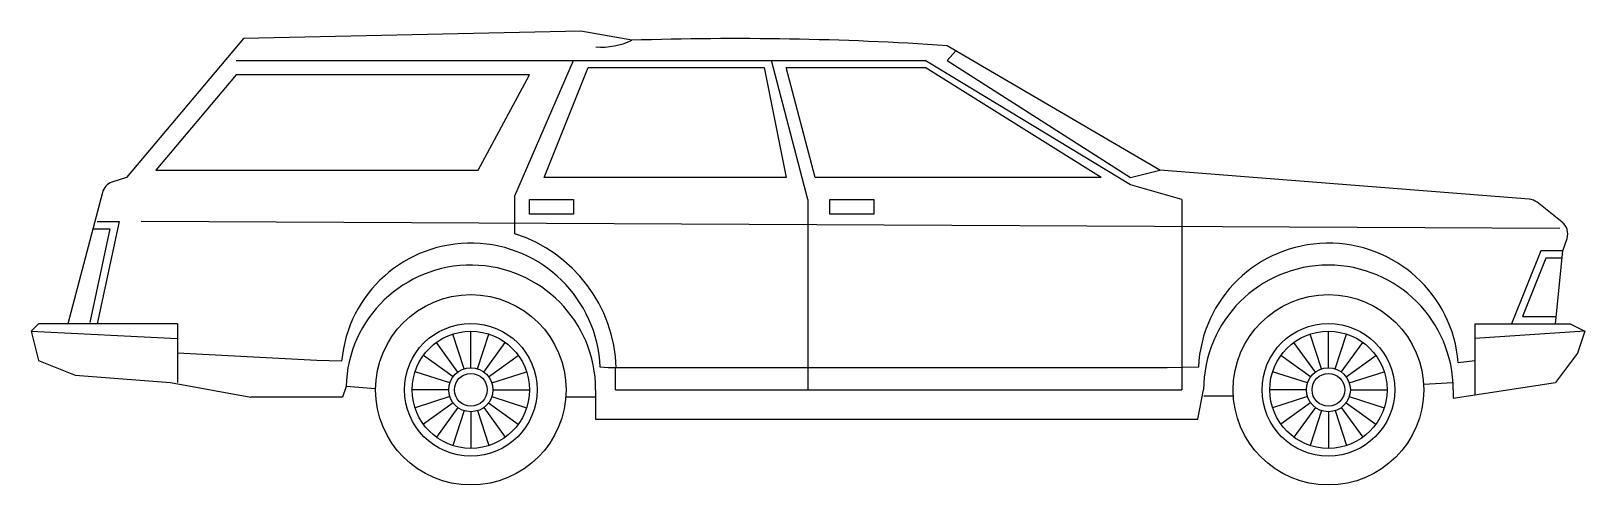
# Model space of a CAD drawing. Header units: millimetres. Extents: x -3277.7 to -3273.46, y 1892.17 to 1893.41.
import ezdxf

# ---------------------------------------------------------------- set-up
doc = ezdxf.new("R2010")
doc.units = ezdxf.units.MM
doc.header["$LTSCALE"] = 10
doc.layers.add('Veículos', color=2, linetype='Continuous')

msp = doc.modelspace()

# ---------------------------------------------------------------- linework, layer by layer
at = {"layer": 'Veículos'}
for p, q in [((-3277.1167, 1893.3862), (-3277.4367, 1893.0062)), ((-3276.1967, 1893.4062), (-3277.1167, 1893.3862)), ((-3276.0576, 1893.3809), (-3276.1967, 1893.4062)), ((-3274.6167, 1893.0262), (-3275.1967, 1893.3662)), ((-3275.1732, 1893.3524), (-3275.1967, 1893.3262)), ((-3277.1367, 1893.3262), (-3275.2567, 1893.3262)), ((-3276.3767, 1892.9562), (-3276.2167, 1893.3262)), ((-3276.2967, 1893.0062), (-3276.1767, 1893.3062)), ((-3276.1767, 1893.3062), (-3275.6967, 1893.3062)), ((-3275.6967, 1893.3062), (-3275.6367, 1893.0062)), ((-3275.5767, 1892.9462), (-3275.6767, 1893.3262)), ((-3275.6367, 1893.3062), (-3275.2567, 1893.3062)), ((-3275.5567, 1893.0062), (-3275.6367, 1893.3062)), ((-3274.6967, 1892.9862), (-3275.2567, 1893.3262)), ((-3274.7767, 1893.0062), (-3275.2567, 1893.3062)), ((-3275.1967, 1893.3262), (-3274.6967, 1893.0062)), ((-3277.1367, 1893.2862), (-3277.3567, 1893.0262)), ((-3276.3367, 1893.2862), (-3277.1367, 1893.2862)), ((-3276.4767, 1893.0262), (-3276.3367, 1893.2862)), ((-3277.4367, 1893.0062), (-3277.4762, 1892.9931)), ((-3277.3567, 1893.0262), (-3276.4767, 1893.0262)), ((-3275.6367, 1893.0062), (-3276.2967, 1893.0062)), ((-3274.7767, 1893.0062), (-3275.5567, 1893.0062)), ((-3274.6967, 1893.0062), (-3274.6167, 1893.0262)), ((-3273.609, 1892.9472), (-3274.6167, 1893.0262)), ((-3277.5022, 1892.9653), (-3277.5967, 1892.6062)), ((-3276.3767, 1892.8527), (-3276.3767, 1892.9562)), ((-3274.5567, 1892.9462), (-3274.6967, 1892.9862)), ((-3276.3367, 1892.9462), (-3276.2167, 1892.9462)), ((-3276.3367, 1892.9062), (-3276.3367, 1892.9462)), ((-3276.2167, 1892.9062), (-3276.3367, 1892.9062)), ((-3276.2167, 1892.9462), (-3276.2167, 1892.9062)), ((-3275.5767, 1892.9462), (-3275.5767, 1892.4262)), ((-3275.5167, 1892.9062), (-3275.5167, 1892.9462)), ((-3275.5167, 1892.9462), (-3275.3967, 1892.9462)), ((-3275.3967, 1892.9062), (-3275.5167, 1892.9062)), ((-3275.3967, 1892.9462), (-3275.3967, 1892.9062)), ((-3274.5567, 1892.9462), (-3274.5567, 1892.4262)), ((-3273.5185, 1892.8837), (-3273.5871, 1892.9386)), ((-3277.4814, 1892.8662), (-3277.5363, 1892.6104)), ((-3277.5283, 1892.8662), (-3277.4814, 1892.8662)), ((-3277.4567, 1892.8862), (-3277.5167, 1892.6062)), ((-3277.5167, 1892.8862), (-3277.4567, 1892.8862)), ((-3273.5256, 1892.8664), (-3277.3967, 1892.8862)), ((-3273.5167, 1892.8062), (-3273.5055, 1892.8398)), ((-3273.5767, 1892.8062), (-3273.6567, 1892.6062)), ((-3273.5632, 1892.7862), (-3273.6272, 1892.6262)), ((-3273.5167, 1892.8062), (-3273.5767, 1892.8062)), ((-3273.5208, 1892.7862), (-3273.5632, 1892.7862)), ((-3273.5367, 1892.6062), (-3273.5167, 1892.8062)), ((-3273.6272, 1892.6262), (-3273.5347, 1892.6262)), ((-3277.6767, 1892.6062), (-3277.6967, 1892.5862)), ((-3277.6967, 1892.5862), (-3277.2967, 1892.5662)), ((-3277.6967, 1892.5862), (-3277.6767, 1892.5062)), ((-3277.2967, 1892.6062), (-3277.6767, 1892.6062)), ((-3277.2967, 1892.6062), (-3277.2967, 1892.4462)), ((-3276.5152, 1892.4833), (-3276.5461, 1892.5784)), ((-3276.4967, 1892.4862), (-3276.4967, 1892.5862)), ((-3276.4782, 1892.4833), (-3276.4473, 1892.5784)), ((-3274.1752, 1892.4833), (-3274.2061, 1892.5784)), ((-3274.1567, 1892.4862), (-3274.1567, 1892.5862)), ((-3274.1382, 1892.4833), (-3274.1073, 1892.5784)), ((-3273.7567, 1892.6062), (-3273.7567, 1892.4123)), ((-3273.7567, 1892.6062), (-3273.4967, 1892.6062)), ((-3273.4567, 1892.5862), (-3273.7567, 1892.5662)), ((-3273.4967, 1892.6062), (-3273.4567, 1892.5862)), ((-3273.4567, 1892.5862), (-3273.4767, 1892.5262)), ((-3276.9167, 1892.5062), (-3277.2967, 1892.5262)), ((-3276.532, 1892.4748), (-3276.5907, 1892.5557)), ((-3276.4614, 1892.4748), (-3276.4026, 1892.5557)), ((-3274.192, 1892.4748), (-3274.2507, 1892.5557)), ((-3274.1214, 1892.4748), (-3274.0626, 1892.5557)), ((-3273.4767, 1892.5262), (-3273.5367, 1892.4462)), ((-3277.6767, 1892.5062), (-3277.5767, 1892.4662)), ((-3276.8492, 1892.5043), (-3276.9167, 1892.5062)), ((-3276.5452, 1892.4615), (-3276.6261, 1892.5203)), ((-3276.4482, 1892.4615), (-3276.3673, 1892.5203)), ((-3276.1216, 1892.4862), (-3276.1437, 1892.4877)), ((-3274.5967, 1892.4862), (-3276.1216, 1892.4862)), ((-3276.1016, 1892.4262), (-3276.1016, 1892.4862)), ((-3274.5115, 1892.4881), (-3274.5967, 1892.4862)), ((-3274.2052, 1892.4615), (-3274.2861, 1892.5203)), ((-3274.1082, 1892.4615), (-3274.0273, 1892.5203)), ((-3273.7567, 1892.5051), (-3273.8022, 1892.5002)), ((-3277.5767, 1892.4662), (-3277.3167, 1892.4462)), ((-3277.3167, 1892.4462), (-3277.0967, 1892.4062)), ((-3276.5538, 1892.4448), (-3276.6489, 1892.4757)), ((-3276.4396, 1892.4448), (-3276.3445, 1892.4757)), ((-3274.2138, 1892.4448), (-3274.3089, 1892.4757)), ((-3274.0996, 1892.4448), (-3274.0045, 1892.4757)), ((-3273.8161, 1892.4452), (-3273.8971, 1892.4411)), ((-3273.8161, 1892.4031), (-3273.5367, 1892.4462)), ((-3276.847, 1892.4062), (-3277.0967, 1892.4062)), ((-3276.8371, 1892.4351), (-3276.847, 1892.4062)), ((-3276.7567, 1892.4286), (-3276.8371, 1892.4351)), ((-3276.5567, 1892.4262), (-3276.6567, 1892.4262)), ((-3276.5538, 1892.4077), (-3276.6489, 1892.3768)), ((-3276.4396, 1892.4077), (-3276.3445, 1892.3768)), ((-3276.4367, 1892.4262), (-3276.3367, 1892.4262)), ((-3276.1567, 1892.4062), (-3276.2375, 1892.4062)), ((-3276.1561, 1892.4262), (-3276.1561, 1892.3462)), ((-3276.1016, 1892.4262), (-3274.5567, 1892.4262)), ((-3274.5128, 1892.3462), (-3274.4973, 1892.4262)), ((-3274.4161, 1892.4089), (-3274.4967, 1892.4089)), ((-3274.2167, 1892.4262), (-3274.3167, 1892.4262)), ((-3274.2138, 1892.4077), (-3274.3089, 1892.3768)), ((-3274.0996, 1892.4077), (-3274.0045, 1892.3768)), ((-3274.0967, 1892.4262), (-3273.9967, 1892.4262)), ((-3273.8161, 1892.4262), (-3273.8161, 1892.4031)), ((-3276.5452, 1892.391), (-3276.6261, 1892.3322)), ((-3276.532, 1892.3777), (-3276.5907, 1892.2968)), ((-3276.5152, 1892.3692), (-3276.5461, 1892.2741)), ((-3276.4967, 1892.3662), (-3276.4967, 1892.2662)), ((-3276.4782, 1892.3692), (-3276.4473, 1892.2741)), ((-3276.4614, 1892.3777), (-3276.4026, 1892.2968)), ((-3276.4482, 1892.391), (-3276.3673, 1892.3322)), ((-3274.2052, 1892.391), (-3274.2861, 1892.3322)), ((-3274.192, 1892.3777), (-3274.2507, 1892.2968)), ((-3274.1752, 1892.3692), (-3274.2061, 1892.2741)), ((-3274.1567, 1892.3662), (-3274.1567, 1892.2662)), ((-3274.1382, 1892.3692), (-3274.1073, 1892.2741)), ((-3274.1214, 1892.3777), (-3274.0626, 1892.2968)), ((-3274.1082, 1892.391), (-3274.0273, 1892.3322)), ((-3276.1561, 1892.3462), (-3274.5128, 1892.3462))]:
    msp.add_line(p, q, dxfattribs=at)
for centre, radius in [((-3276.4967, 1892.4262), 0.26), ((-3274.1567, 1892.4262), 0.26), ((-3276.4967, 1892.4262), 0.1811), ((-3276.4967, 1892.4262), 0.16), ((-3274.1567, 1892.4262), 0.1811), ((-3274.1567, 1892.4262), 0.16), ((-3276.4967, 1892.4262), 0.06), ((-3274.1567, 1892.4262), 0.06), ((-3276.4967, 1892.4262), 0.0447), ((-3274.1567, 1892.4262), 0.0447)]:
    msp.add_circle(centre, radius, dxfattribs=at)
for centre, radius, start, end in [((-3276.1397, 1893.5542), 0.1918, 265.181, 295.3631), ((-3275.7741, 1884.767), 8.6186, 86.15837, 91.8846), ((-3277.4635, 1892.9551), 0.04, 108.4349, 165.2564), ((-3273.6121, 1892.9073), 0.04, 51.3402, 85.5154), ((-3273.5435, 1892.8524), 0.04, 341.5651, 51.3402), ((-3276.497, 1892.4732), 0.3536, 2.3484, 174.9559), ((-3276.4985, 1892.4727), 0.399, 1.9433, 72.2285), ((-3274.1564, 1892.4714), 0.3554, 4.6601, 177.2944), ((-3276.4967, 1892.4262), 0.3406, 0, 178.5134), ((-3274.1567, 1892.4262), 0.3406, 0, 180)]:
    msp.add_arc(centre, radius, start, end, dxfattribs=at)

doc.saveas('drawing.dxf')
